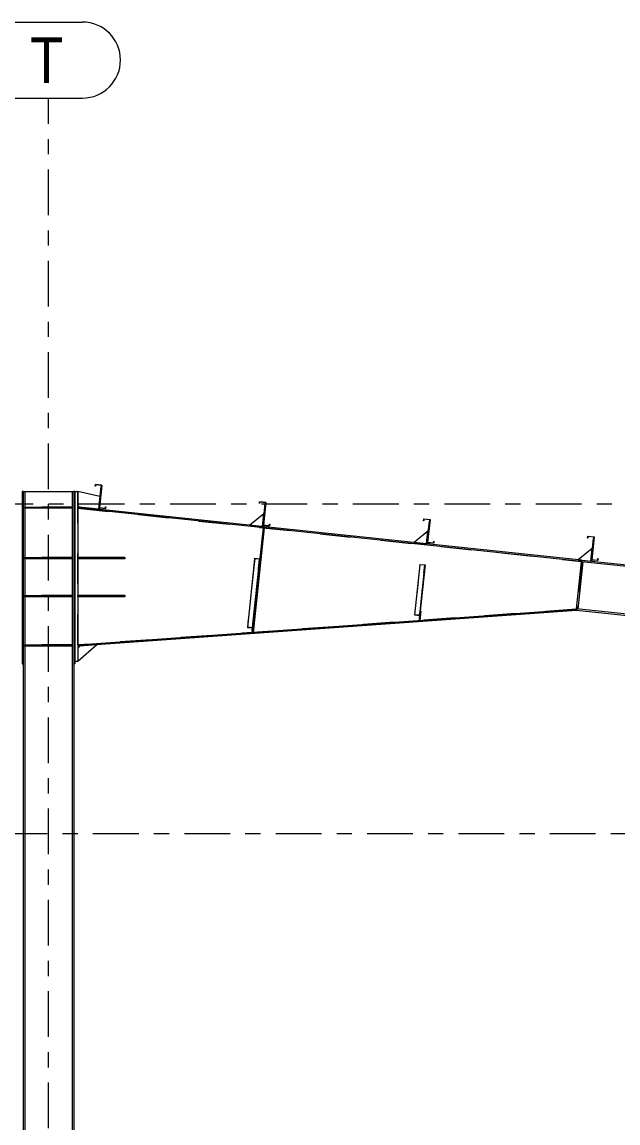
# Model space of a CAD drawing. Header units: millimetres. Extents: x -65 to 757, y -38 to 536.
# Drawn here: x 345.3 to 384.5, y 248.3 to 320.7 of the extents above; entities that cross this region are included whole.
import ezdxf

# ---------------------------------------------------------------- set-up
doc = ezdxf.new("R2010")
doc.units = ezdxf.units.MM
for name, pattern in [('XKITLINE00', [0]), ('XKITLINE02', [4, 2, -2]), ('XKITLINE03', [6, 3, -1, 1, -1])]:
    doc.linetypes.add(name, pattern=pattern)
doc.layers.add('Part', color=2, linetype='Continuous', lineweight=0)
doc.layers.add('S-grid', color=1, linetype='Continuous', lineweight=0)
doc.styles.add('ARIAL', font='ARIAL.TTF')

# ---------------------------------------------------------------- blocks, each defined once
blk = doc.blocks.new('*A262')
at = {"layer": 'Part'}
blk.add_hatch(color=3, dxfattribs=at).paths.add_polyline_path([(360.613, 285.398), (360.617, 285.43), (360.948, 285.395), (360.88, 284.75), (360.864, 284.752), (360.928, 285.365)], flags=17)
blk = doc.blocks.new('*A263')
at = {"layer": 'Part'}
blk.add_hatch(color=3, dxfattribs=at).paths.add_polyline_path([(371.465, 285.001), (371.468, 285.027), (371.799, 284.992), (371.744, 284.471), (371.728, 284.472), (371.78, 284.967)], flags=17)
blk = doc.blocks.new('*A290')
at = {"layer": 'Part'}
blk.add_hatch(color=3, dxfattribs=at).paths.add_polyline_path([(383.129, 285.297), (383.14, 285.406), (383.155, 285.405), (383.142, 285.28), (382.728, 285.324), (382.885, 286.818), (382.501, 286.858), (382.489, 286.749), (382.474, 286.75), (382.487, 286.875), (382.902, 286.831), (382.744, 285.337)], flags=17)
blk = doc.blocks.new('*A291')
at = {"layer": 'Part'}
blk.add_hatch(color=3, dxfattribs=at).paths.add_polyline_path([(383.129, 285.297), (383.14, 285.406), (383.155, 285.405), (383.142, 285.28), (382.728, 285.324), (382.885, 286.818), (382.501, 286.858), (382.489, 286.749), (382.474, 286.75), (382.487, 286.875), (382.902, 286.831), (382.744, 285.337)], flags=17)
blk = doc.blocks.new('*A292')
at = {"layer": 'Part'}
blk.add_hatch(color=3, dxfattribs=at).paths.add_polyline_path([(372.355, 286.433), (372.367, 286.543), (372.382, 286.541), (372.368, 286.417), (371.954, 286.461), (372.112, 287.954), (371.727, 287.994), (371.716, 287.885), (371.701, 287.887), (371.714, 288.011), (372.128, 287.967), (371.971, 286.474)], flags=17)
blk = doc.blocks.new('*A293')
at = {"layer": 'Part'}
blk.add_hatch(color=3, dxfattribs=at).paths.add_polyline_path([(372.355, 286.433), (372.367, 286.543), (372.382, 286.541), (372.368, 286.417), (371.954, 286.461), (372.112, 287.954), (371.727, 287.994), (371.716, 287.885), (371.701, 287.887), (371.714, 288.011), (372.128, 287.967), (371.971, 286.474)], flags=17)
blk = doc.blocks.new('*A294')
at = {"layer": 'Part'}
blk.add_hatch(color=3, dxfattribs=at).paths.add_polyline_path([(361.582, 287.57), (361.593, 287.679), (361.608, 287.677), (361.595, 287.553), (361.181, 287.597), (361.338, 289.09), (360.954, 289.131), (360.942, 289.021), (360.927, 289.023), (360.94, 289.147), (361.355, 289.104), (361.197, 287.61)], flags=17)
blk = doc.blocks.new('*A295')
at = {"layer": 'Part'}
blk.add_hatch(color=3, dxfattribs=at).paths.add_polyline_path([(361.582, 287.57), (361.593, 287.679), (361.608, 287.677), (361.595, 287.553), (361.181, 287.597), (361.338, 289.09), (360.954, 289.131), (360.942, 289.021), (360.927, 289.023), (360.94, 289.147), (361.355, 289.104), (361.197, 287.61)], flags=17)
blk = doc.blocks.new('*A296')
at = {"layer": 'Part'}
blk.add_hatch(color=3, dxfattribs=at).paths.add_polyline_path([(350.808, 288.706), (350.82, 288.815), (350.834, 288.814), (350.821, 288.69), (350.407, 288.733), (350.564, 290.227), (350.18, 290.267), (350.168, 290.158), (350.153, 290.159), (350.167, 290.284), (350.581, 290.24), (350.423, 288.747)], flags=17)
blk = doc.blocks.new('*A297')
at = {"layer": 'Part'}
blk.add_hatch(color=3, dxfattribs=at).paths.add_polyline_path([(350.808, 288.706), (350.82, 288.815), (350.834, 288.814), (350.821, 288.69), (350.407, 288.733), (350.564, 290.227), (350.18, 290.267), (350.168, 290.158), (350.153, 290.159), (350.167, 290.284), (350.581, 290.24), (350.423, 288.747)], flags=17)
blk = doc.blocks.new('*A1048')
at = {"layer": 'S-grid', "color": 1, "linetype": 'XKITLINE03', "lineweight": 0}
blk.add_line((259.068, 289), (435.099, 289), dxfattribs=at)
blk = doc.blocks.new('*A1050')
at = {"layer": 'S-grid', "color": 1, "linetype": 'XKITLINE03', "lineweight": 0}
blk.add_line((-10, 267.333), (561.822, 267.333), dxfattribs=at)
blk = doc.blocks.new('*A1062')
at = {"layer": 'S-grid', "color": 1, "linetype": 'XKITLINE03', "lineweight": 0}
blk.add_line((347.083, 175.975), (347.083, 315.667), dxfattribs=at)
at = {"layer": 'S-grid', "color": 3, "style": 'ARIAL', "width": 0.85}
blk.add_text('T', height=3, dxfattribs=at).set_placement((345.862, 316.667))
blk = doc.blocks.new('*A1063')
at = {"layer": 'S-grid', "color": 1, "linetype": 'XKITLINE00', "lineweight": 0}
for p, q in [((344.862, 320.667), (349.305, 320.667)), ((344.862, 315.667), (349.305, 315.667))]:
    blk.add_line(p, q, dxfattribs=at)
for centre, start, end in [((344.862, 318.167), 90, 270), ((349.305, 318.167), 270, 90)]:
    blk.add_arc(centre, 2.5, start, end, dxfattribs=at)
blk = doc.blocks.new('*A1326')
at = {"layer": 'Part', "color": 7, "linetype": 'XKITLINE02', "lineweight": 0}
for p, q in [((382.071, 285.201), (381.744, 282.101)), ((382.074, 285.226), (382.083, 285.308)), ((454.716, 277.647), (454.367, 274.332)), ((447.011, 275.108), (446.679, 275.143)), ((447.022, 275.216), (446.691, 275.251))]:
    blk.add_line(p, q, dxfattribs=at)
at = {"layer": 'Part', "color": 2, "linetype": 'XKITLINE00', "lineweight": 0}
for p, q in [((382.074, 285.226), (382.071, 285.201)), ((454.705, 277.539), (382.071, 285.201)), ((382.083, 285.308), (454.716, 277.647)), ((381.744, 282.101), (381.733, 281.993)), ((446.679, 275.143), (381.733, 281.993)), ((446.691, 275.251), (381.744, 282.101)), ((454.367, 274.332), (447.011, 275.108)), ((454.378, 274.44), (447.022, 275.216))]:
    blk.add_line(p, q, dxfattribs=at)
blk = doc.blocks.new('*A1373')
at = {"layer": 'Part', "color": 2, "linetype": 'XKITLINE00', "lineweight": 0}
for p, q in [((345.417, 289.817), (348.75, 289.817)), ((345.525, 289.817), (345.525, 240.833)), ((348.642, 289.817), (348.642, 240.833)), ((345.417, 278.484), (345.417, 192.292)), ((348.75, 278.484), (348.75, 192.292))]:
    blk.add_line(p, q, dxfattribs=at)
at = {"layer": 'Part', "color": 7, "linetype": 'XKITLINE02', "lineweight": 0}
for p, q in [((345.417, 278.484), (345.417, 289.817)), ((348.75, 289.817), (348.75, 278.484))]:
    blk.add_line(p, q, dxfattribs=at)
blk = doc.blocks.new('*A1378')
at = {"layer": 'Part', "color": 2, "linetype": 'XKITLINE00', "lineweight": 0}
for p, q in [((345.533, 279.734), (348.633, 279.734)), ((345.533, 279.734), (345.533, 279.65)), ((348.633, 279.65), (345.533, 279.65)), ((348.633, 279.734), (348.633, 279.65))]:
    blk.add_line(p, q, dxfattribs=at)
at = {"layer": 'Part', "color": 7, "linetype": 'XKITLINE02', "lineweight": 0}
for p, q in [((345.658, 279.65), (345.658, 279.734)), ((348.508, 279.65), (348.508, 279.734))]:
    blk.add_line(p, q, dxfattribs=at)
blk = doc.blocks.new('*A1379')
at = {"layer": 'Part', "color": 7, "linetype": 'XKITLINE02', "lineweight": 0}
for p, q in [((348.633, 279.734), (345.533, 279.734)), ((345.533, 279.65), (345.533, 279.734)), ((348.633, 279.65), (345.533, 279.65)), ((345.658, 279.734), (345.658, 279.65)), ((348.508, 279.65), (348.508, 279.734)), ((348.633, 279.734), (348.633, 279.65))]:
    blk.add_line(p, q, dxfattribs=at)
blk = doc.blocks.new('*A1380')
at = {"layer": 'Part', "color": 2, "linetype": 'XKITLINE00', "lineweight": 0}
for p, q in [((345.533, 285.484), (348.633, 285.484)), ((345.533, 285.484), (345.533, 285.401)), ((348.633, 285.401), (345.533, 285.401)), ((348.633, 285.484), (348.633, 285.401))]:
    blk.add_line(p, q, dxfattribs=at)
at = {"layer": 'Part', "color": 7, "linetype": 'XKITLINE02', "lineweight": 0}
for p, q in [((345.658, 285.401), (345.658, 285.484)), ((348.508, 285.401), (348.508, 285.484))]:
    blk.add_line(p, q, dxfattribs=at)
blk = doc.blocks.new('*A1381')
at = {"layer": 'Part', "color": 7, "linetype": 'XKITLINE02', "lineweight": 0}
for p, q in [((348.633, 285.484), (345.533, 285.484)), ((345.533, 285.401), (345.533, 285.484)), ((348.633, 285.401), (345.533, 285.401)), ((345.658, 285.484), (345.658, 285.401)), ((348.508, 285.401), (348.508, 285.484)), ((348.633, 285.484), (348.633, 285.401))]:
    blk.add_line(p, q, dxfattribs=at)
blk = doc.blocks.new('*A1382')
at = {"layer": 'Part', "color": 2, "linetype": 'XKITLINE00', "lineweight": 0}
for p, q in [((345.533, 282.984), (348.633, 282.984)), ((345.533, 282.984), (345.533, 282.901)), ((348.633, 282.901), (345.533, 282.901)), ((348.633, 282.984), (348.633, 282.901))]:
    blk.add_line(p, q, dxfattribs=at)
at = {"layer": 'Part', "color": 7, "linetype": 'XKITLINE02', "lineweight": 0}
for p, q in [((345.658, 282.901), (345.658, 282.984)), ((348.508, 282.901), (348.508, 282.984))]:
    blk.add_line(p, q, dxfattribs=at)
blk = doc.blocks.new('*A1383')
at = {"layer": 'Part', "color": 7, "linetype": 'XKITLINE02', "lineweight": 0}
for p, q in [((348.633, 282.984), (345.533, 282.984)), ((345.533, 282.901), (345.533, 282.984)), ((348.633, 282.901), (345.533, 282.901)), ((345.658, 282.984), (345.658, 282.901)), ((348.508, 282.901), (348.508, 282.984)), ((348.633, 282.984), (348.633, 282.901))]:
    blk.add_line(p, q, dxfattribs=at)
blk = doc.blocks.new('*A1384')
at = {"layer": 'Part', "color": 2, "linetype": 'XKITLINE00', "lineweight": 0}
for p, q in [((352.1, 285.484), (349, 285.484)), ((352.1, 285.401), (349, 285.401)), ((349.167, 285.401), (349.167, 285.484)), ((352.1, 285.484), (352.1, 285.401))]:
    blk.add_line(p, q, dxfattribs=at)
at = {"layer": 'Part', "color": 7, "linetype": 'XKITLINE02', "lineweight": 0}
for p, q in [((349, 285.484), (349, 285.401)), ((349.125, 285.401), (349.125, 285.484))]:
    blk.add_line(p, q, dxfattribs=at)
blk = doc.blocks.new('*A1385')
at = {"layer": 'Part', "color": 2, "linetype": 'XKITLINE00', "lineweight": 0}
for p, q in [((352.1, 282.984), (349, 282.984)), ((352.1, 282.901), (349, 282.901)), ((349.167, 282.901), (349.167, 282.984)), ((352.1, 282.984), (352.1, 282.901))]:
    blk.add_line(p, q, dxfattribs=at)
at = {"layer": 'Part', "color": 7, "linetype": 'XKITLINE02', "lineweight": 0}
for p, q in [((349, 282.984), (349, 282.901)), ((349.125, 282.901), (349.125, 282.984))]:
    blk.add_line(p, q, dxfattribs=at)
blk = doc.blocks.new('*A1386')
at = {"layer": 'Part', "color": 7, "linetype": 'XKITLINE02', "lineweight": 0}
for p, q in [((349, 285.401), (349, 285.484)), ((349, 285.484), (352.1, 285.484)), ((352.1, 285.401), (349, 285.401)), ((349.125, 285.401), (349.125, 285.484)), ((349.167, 285.401), (349.167, 285.484)), ((352.1, 285.401), (352.1, 285.484))]:
    blk.add_line(p, q, dxfattribs=at)
blk = doc.blocks.new('*A1387')
at = {"layer": 'Part', "color": 7, "linetype": 'XKITLINE02', "lineweight": 0}
for p, q in [((349, 282.901), (349, 282.984)), ((349, 282.984), (352.1, 282.984)), ((352.1, 282.901), (349, 282.901)), ((349.125, 282.901), (349.125, 282.984)), ((349.167, 282.901), (349.167, 282.984)), ((352.1, 282.901), (352.1, 282.984))]:
    blk.add_line(p, q, dxfattribs=at)
blk = doc.blocks.new('*A1388')
at = {"layer": 'Part', "color": 2, "linetype": 'XKITLINE00', "lineweight": 0}
for p, q in [((350.247, 279.739), (349, 278.651)), ((349.125, 279.659), (349, 279.525))]:
    blk.add_line(p, q, dxfattribs=at)
at = {"layer": 'Part', "color": 7, "linetype": 'XKITLINE02', "lineweight": 0}
for p, q in [((349, 279.525), (349, 278.651)), ((350.247, 279.739), (349.125, 279.659))]:
    blk.add_line(p, q, dxfattribs=at)
blk = doc.blocks.new('*A1394')
at = {"layer": 'Part', "color": 2, "linetype": 'XKITLINE00', "lineweight": 0}
for p, q in [((360.613, 285.398), (360.137, 280.884)), ((360.948, 285.395), (360.485, 281.001)), ((360.613, 285.398), (360.617, 285.43)), ((360.928, 285.365), (360.613, 285.398)), ((360.617, 285.43), (360.948, 285.395)), ((360.864, 284.752), (360.928, 285.365)), ((360.864, 284.752), (360.435, 280.689)), ((360.864, 284.752), (360.88, 284.75)), ((360.137, 280.884), (360.452, 280.851)), ((360.435, 280.689), (360.452, 280.687))]:
    blk.add_line(p, q, dxfattribs=at)
at = {"layer": 'Part', "color": 7, "linetype": 'XKITLINE02', "lineweight": 0}
for p, q in [((360.47, 280.858), (360.138, 280.892)), ((360.485, 281.001), (360.452, 280.687))]:
    blk.add_line(p, q, dxfattribs=at)
blk = doc.blocks.new('*A1395')
at = {"layer": 'Part', "color": 2, "linetype": 'XKITLINE00', "lineweight": 0}
for p, q in [((371.465, 285.001), (371.117, 281.706)), ((371.728, 284.472), (371.411, 281.472)), ((371.799, 284.992), (371.457, 281.747)), ((371.465, 285.001), (371.468, 285.027)), ((371.78, 284.967), (371.465, 285.001)), ((371.468, 285.027), (371.799, 284.992)), ((371.728, 284.472), (371.78, 284.967)), ((371.728, 284.472), (371.744, 284.471)), ((371.117, 281.706), (371.432, 281.673)), ((371.411, 281.472), (371.428, 281.471))]:
    blk.add_line(p, q, dxfattribs=at)
at = {"layer": 'Part', "color": 7, "linetype": 'XKITLINE02', "lineweight": 0}
for p, q in [((371.45, 281.682), (371.119, 281.717)), ((371.457, 281.747), (371.428, 281.471))]:
    blk.add_line(p, q, dxfattribs=at)
blk = doc.blocks.new('*A1396')
at = {"layer": 'Part', "color": 7, "linetype": 'XKITLINE02', "lineweight": 0}
for p, q in [((360.617, 285.43), (360.137, 280.884)), ((360.928, 285.365), (360.435, 280.689)), ((360.452, 280.687), (360.948, 285.395)), ((360.137, 280.884), (360.452, 280.851)), ((360.138, 280.892), (360.47, 280.858)), ((360.435, 280.689), (360.452, 280.687))]:
    blk.add_line(p, q, dxfattribs=at)
blk = doc.blocks.new('*A1397')
at = {"layer": 'Part', "color": 2, "linetype": 'XKITLINE00', "lineweight": 0}
blk.add_line((361.218, 288.347), (360.302, 287.606), dxfattribs=at)
at = {"layer": 'Part', "color": 7, "linetype": 'XKITLINE02', "lineweight": 0}
for p, q in [((361.13, 287.518), (361.218, 288.347)), ((360.302, 287.606), (361.13, 287.518))]:
    blk.add_line(p, q, dxfattribs=at)
blk = doc.blocks.new('*A1398')
at = {"layer": 'Part', "color": 2, "linetype": 'XKITLINE00', "lineweight": 0}
for p, q in [((361.288, 289.01), (361.13, 287.518)), ((361.329, 289.006), (361.288, 289.01)), ((361.181, 287.597), (361.172, 287.514))]:
    blk.add_line(p, q, dxfattribs=at)
at = {"layer": 'Part', "color": 7, "linetype": 'XKITLINE02', "lineweight": 0}
for p, q in [((361.181, 287.597), (361.329, 289.006)), ((361.172, 287.514), (361.13, 287.518))]:
    blk.add_line(p, q, dxfattribs=at)
blk = doc.blocks.new('*A1399')
at = {"layer": 'Part', "color": 7, "linetype": 'XKITLINE02', "lineweight": 0}
for p, q in [((361.163, 287.431), (360.438, 280.552)), ((360.52, 280.544), (361.246, 287.422)), ((361.246, 287.422), (361.163, 287.431)), ((360.438, 280.552), (360.52, 280.544)), ((360.451, 280.677), (360.533, 280.668))]:
    blk.add_line(p, q, dxfattribs=at)
blk = doc.blocks.new('*A1400')
at = {"layer": 'Part', "color": 2, "linetype": 'XKITLINE00', "lineweight": 0}
for p, q in [((361.246, 287.422), (360.522, 280.558)), ((361.163, 287.431), (360.948, 285.395)), ((360.485, 281.001), (360.438, 280.552))]:
    blk.add_line(p, q, dxfattribs=at)
at = {"layer": 'Part', "color": 7, "linetype": 'XKITLINE02', "lineweight": 0}
for p, q in [((361.246, 287.422), (361.163, 287.431)), ((360.948, 285.395), (360.485, 281.001)), ((360.52, 280.544), (360.438, 280.552)), ((360.451, 280.677), (360.533, 280.668)), ((360.522, 280.558), (360.52, 280.544))]:
    blk.add_line(p, q, dxfattribs=at)
blk = doc.blocks.new('*A1401')
at = {"layer": 'Part', "color": 2, "linetype": 'XKITLINE00', "lineweight": 0}
blk.add_line((382.765, 286.074), (381.849, 285.333), dxfattribs=at)
at = {"layer": 'Part', "color": 7, "linetype": 'XKITLINE02', "lineweight": 0}
for p, q in [((382.678, 285.246), (382.765, 286.074)), ((381.849, 285.333), (382.678, 285.246))]:
    blk.add_line(p, q, dxfattribs=at)
blk = doc.blocks.new('*A1402')
at = {"layer": 'Part', "color": 2, "linetype": 'XKITLINE00', "lineweight": 0}
for p, q in [((382.835, 286.737), (382.678, 285.246)), ((382.876, 286.733), (382.835, 286.737)), ((382.728, 285.324), (382.719, 285.241))]:
    blk.add_line(p, q, dxfattribs=at)
at = {"layer": 'Part', "color": 7, "linetype": 'XKITLINE02', "lineweight": 0}
for p, q in [((382.728, 285.324), (382.876, 286.733)), ((382.719, 285.241), (382.678, 285.246))]:
    blk.add_line(p, q, dxfattribs=at)
blk = doc.blocks.new('*A1403')
at = {"layer": 'Part', "color": 2, "linetype": 'XKITLINE00', "lineweight": 0}
blk.add_line((371.991, 287.211), (371.075, 286.469), dxfattribs=at)
at = {"layer": 'Part', "color": 7, "linetype": 'XKITLINE02', "lineweight": 0}
for p, q in [((371.904, 286.382), (371.991, 287.211)), ((371.075, 286.469), (371.904, 286.382))]:
    blk.add_line(p, q, dxfattribs=at)
blk = doc.blocks.new('*A1404')
at = {"layer": 'Part', "color": 2, "linetype": 'XKITLINE00', "lineweight": 0}
for p, q in [((372.061, 287.874), (371.904, 286.382)), ((372.103, 287.869), (372.061, 287.874)), ((371.954, 286.461), (371.945, 286.378))]:
    blk.add_line(p, q, dxfattribs=at)
at = {"layer": 'Part', "color": 7, "linetype": 'XKITLINE02', "lineweight": 0}
for p, q in [((371.954, 286.461), (372.103, 287.869)), ((371.945, 286.378), (371.904, 286.382))]:
    blk.add_line(p, q, dxfattribs=at)
blk = doc.blocks.new('*A1405')
at = {"layer": 'Part', "color": 7, "linetype": 'XKITLINE02', "lineweight": 0}
for p, q in [((371.479, 281.96), (371.414, 281.338)), ((371.427, 281.462), (371.468, 281.458)), ((371.455, 281.334), (371.521, 281.955)), ((371.521, 281.955), (371.479, 281.96)), ((371.414, 281.338), (371.455, 281.334))]:
    blk.add_line(p, q, dxfattribs=at)
blk = doc.blocks.new('*A1406')
at = {"layer": 'Part', "color": 2, "linetype": 'XKITLINE00', "lineweight": 0}
for p, q in [((371.457, 281.747), (371.414, 281.338)), ((371.521, 281.955), (371.456, 281.341)), ((371.479, 281.96), (371.521, 281.955))]:
    blk.add_line(p, q, dxfattribs=at)
at = {"layer": 'Part', "color": 7, "linetype": 'XKITLINE02', "lineweight": 0}
for p, q in [((371.427, 281.462), (371.468, 281.458)), ((371.457, 281.747), (371.479, 281.96)), ((371.455, 281.334), (371.414, 281.338)), ((371.456, 281.341), (371.455, 281.334))]:
    blk.add_line(p, q, dxfattribs=at)
blk = doc.blocks.new('*A1407')
at = {"layer": 'Part', "color": 7, "linetype": 'XKITLINE02', "lineweight": 0}
for p, q in [((371.468, 285.027), (371.117, 281.706)), ((371.78, 284.967), (371.411, 281.472)), ((371.428, 281.471), (371.799, 284.992)), ((371.117, 281.706), (371.432, 281.673)), ((371.119, 281.717), (371.45, 281.682)), ((371.411, 281.472), (371.428, 281.471))]:
    blk.add_line(p, q, dxfattribs=at)
blk = doc.blocks.new('*A1408')
at = {"layer": 'Part', "color": 2, "linetype": 'XKITLINE00', "lineweight": 0}
for p, q in [((381.744, 282.101), (382.071, 285.201)), ((382.154, 285.192), (381.827, 282.092))]:
    blk.add_line(p, q, dxfattribs=at)
at = {"layer": 'Part', "color": 7, "linetype": 'XKITLINE02', "lineweight": 0}
for p, q in [((382.058, 285.076), (382.141, 285.068)), ((382.071, 285.201), (382.154, 285.192)), ((381.758, 282.225), (381.84, 282.217)), ((381.744, 282.101), (381.827, 282.092))]:
    blk.add_line(p, q, dxfattribs=at)
blk = doc.blocks.new('*A1409')
at = {"layer": 'Part', "color": 7, "linetype": 'XKITLINE02', "lineweight": 0}
for p, q in [((382.071, 285.201), (381.744, 282.101)), ((382.154, 285.192), (381.827, 282.092)), ((382.058, 285.076), (382.141, 285.068)), ((382.071, 285.201), (382.154, 285.192)), ((381.84, 282.217), (381.758, 282.225)), ((381.827, 282.092), (381.744, 282.101))]:
    blk.add_line(p, q, dxfattribs=at)
blk = doc.blocks.new('*A1476')
at = {"layer": 'Part', "color": 2, "linetype": 'XKITLINE00', "lineweight": 0}
for p, q in [((382.474, 286.75), (382.487, 286.875)), ((382.489, 286.749), (382.474, 286.75)), ((382.487, 286.875), (382.902, 286.831)), ((382.501, 286.858), (382.489, 286.749)), ((382.885, 286.818), (382.501, 286.858)), ((382.728, 285.324), (382.885, 286.818)), ((382.902, 286.831), (382.744, 285.337)), ((383.142, 285.28), (382.728, 285.324)), ((382.744, 285.337), (383.129, 285.297)), ((383.129, 285.297), (383.14, 285.406)), ((383.14, 285.406), (383.155, 285.405)), ((383.155, 285.405), (383.142, 285.28))]:
    blk.add_line(p, q, dxfattribs=at)
blk = doc.blocks.new('*A1477')
at = {"layer": 'Part', "color": 2, "linetype": 'XKITLINE00', "lineweight": 0}
for p, q in [((382.474, 286.75), (382.487, 286.875)), ((382.489, 286.749), (382.474, 286.75)), ((382.487, 286.875), (382.902, 286.831)), ((382.501, 286.858), (382.489, 286.749)), ((382.885, 286.818), (382.501, 286.858)), ((382.728, 285.324), (382.885, 286.818)), ((382.902, 286.831), (382.744, 285.337)), ((383.142, 285.28), (382.728, 285.324)), ((382.744, 285.337), (383.129, 285.297)), ((383.129, 285.297), (383.14, 285.406)), ((383.14, 285.406), (383.155, 285.405)), ((383.155, 285.405), (383.142, 285.28))]:
    blk.add_line(p, q, dxfattribs=at)
blk = doc.blocks.new('*A1478')
at = {"layer": 'Part', "color": 2, "linetype": 'XKITLINE00', "lineweight": 0}
for p, q in [((371.701, 287.887), (371.714, 288.011)), ((371.714, 288.011), (372.128, 287.967)), ((371.727, 287.994), (371.716, 287.885)), ((372.112, 287.954), (371.727, 287.994)), ((371.954, 286.461), (372.112, 287.954)), ((372.128, 287.967), (371.971, 286.474)), ((371.716, 287.885), (371.701, 287.887)), ((372.355, 286.433), (372.367, 286.543)), ((372.367, 286.543), (372.382, 286.541)), ((372.382, 286.541), (372.368, 286.417)), ((372.368, 286.417), (371.954, 286.461)), ((371.971, 286.474), (372.355, 286.433))]:
    blk.add_line(p, q, dxfattribs=at)
blk = doc.blocks.new('*A1479')
at = {"layer": 'Part', "color": 2, "linetype": 'XKITLINE00', "lineweight": 0}
for p, q in [((371.701, 287.887), (371.714, 288.011)), ((371.714, 288.011), (372.128, 287.967)), ((371.727, 287.994), (371.716, 287.885)), ((372.112, 287.954), (371.727, 287.994)), ((371.954, 286.461), (372.112, 287.954)), ((372.128, 287.967), (371.971, 286.474)), ((371.716, 287.885), (371.701, 287.887)), ((372.355, 286.433), (372.367, 286.543)), ((372.367, 286.543), (372.382, 286.541)), ((372.382, 286.541), (372.368, 286.417)), ((372.368, 286.417), (371.954, 286.461)), ((371.971, 286.474), (372.355, 286.433))]:
    blk.add_line(p, q, dxfattribs=at)
blk = doc.blocks.new('*A1480')
at = {"layer": 'Part', "color": 2, "linetype": 'XKITLINE00', "lineweight": 0}
for p, q in [((360.927, 289.023), (360.94, 289.147)), ((360.942, 289.021), (360.927, 289.023)), ((360.94, 289.147), (361.355, 289.104)), ((360.954, 289.131), (360.942, 289.021)), ((361.338, 289.09), (360.954, 289.131)), ((361.181, 287.597), (361.338, 289.09)), ((361.355, 289.104), (361.197, 287.61)), ((361.595, 287.553), (361.181, 287.597)), ((361.197, 287.61), (361.582, 287.57)), ((361.582, 287.57), (361.593, 287.679)), ((361.593, 287.679), (361.608, 287.677)), ((361.608, 287.677), (361.595, 287.553))]:
    blk.add_line(p, q, dxfattribs=at)
blk = doc.blocks.new('*A1481')
at = {"layer": 'Part', "color": 2, "linetype": 'XKITLINE00', "lineweight": 0}
for p, q in [((360.927, 289.023), (360.94, 289.147)), ((360.942, 289.021), (360.927, 289.023)), ((360.94, 289.147), (361.355, 289.104)), ((360.954, 289.131), (360.942, 289.021)), ((361.338, 289.09), (360.954, 289.131)), ((361.181, 287.597), (361.338, 289.09)), ((361.355, 289.104), (361.197, 287.61)), ((361.595, 287.553), (361.181, 287.597)), ((361.197, 287.61), (361.582, 287.57)), ((361.582, 287.57), (361.593, 287.679)), ((361.593, 287.679), (361.608, 287.677)), ((361.608, 287.677), (361.595, 287.553))]:
    blk.add_line(p, q, dxfattribs=at)
blk = doc.blocks.new('*A1482')
at = {"layer": 'Part', "color": 2, "linetype": 'XKITLINE00', "lineweight": 0}
for p, q in [((350.153, 290.159), (350.167, 290.284)), ((350.168, 290.158), (350.153, 290.159)), ((350.167, 290.284), (350.581, 290.24)), ((350.18, 290.267), (350.168, 290.158)), ((350.564, 290.227), (350.18, 290.267)), ((350.407, 288.733), (350.564, 290.227)), ((350.581, 290.24), (350.423, 288.747)), ((350.821, 288.69), (350.407, 288.733)), ((350.423, 288.747), (350.808, 288.706)), ((350.808, 288.706), (350.82, 288.815)), ((350.82, 288.815), (350.834, 288.814)), ((350.834, 288.814), (350.821, 288.69))]:
    blk.add_line(p, q, dxfattribs=at)
blk = doc.blocks.new('*A1483')
at = {"layer": 'Part', "color": 2, "linetype": 'XKITLINE00', "lineweight": 0}
for p, q in [((350.153, 290.159), (350.167, 290.284)), ((350.168, 290.158), (350.153, 290.159)), ((350.167, 290.284), (350.581, 290.24)), ((350.18, 290.267), (350.168, 290.158)), ((350.564, 290.227), (350.18, 290.267)), ((350.407, 288.733), (350.564, 290.227)), ((350.581, 290.24), (350.423, 288.747)), ((350.821, 288.69), (350.407, 288.733)), ((350.423, 288.747), (350.808, 288.706)), ((350.808, 288.706), (350.82, 288.815)), ((350.82, 288.815), (350.834, 288.814)), ((350.834, 288.814), (350.821, 288.69))]:
    blk.add_line(p, q, dxfattribs=at)
blk = doc.blocks.new('*A1492')
at = {"layer": 'Part', "color": 2, "linetype": 'XKITLINE00', "lineweight": 0}
for p, q in [((349, 279.733), (381.727, 282.077)), ((381.733, 281.993), (349.006, 279.65)), ((381.727, 282.077), (381.733, 281.993)), ((349, 279.733), (349.006, 279.65))]:
    blk.add_line(p, q, dxfattribs=at)
blk = doc.blocks.new('*A1493')
at = {"layer": 'Part', "color": 2, "linetype": 'XKITLINE00', "lineweight": 0}
for p, q in [((349, 288.714), (349.009, 288.797)), ((382.074, 285.226), (349, 288.714)), ((382.083, 285.308), (349.009, 288.797)), ((382.083, 285.308), (382.074, 285.226))]:
    blk.add_line(p, q, dxfattribs=at)
blk = doc.blocks.new('*A1494')
at = {"layer": 'Part', "color": 7, "linetype": 'XKITLINE02', "lineweight": 0}
for p, q in [((349, 279.733), (349, 288.714)), ((349, 288.714), (382.074, 285.226)), ((382.074, 285.226), (381.742, 282.078)), ((381.727, 282.077), (349, 279.733))]:
    blk.add_line(p, q, dxfattribs=at)
at = {"layer": 'Part', "color": 2, "linetype": 'XKITLINE00', "lineweight": 0}
blk.add_line((381.742, 282.078), (381.727, 282.077), dxfattribs=at)
blk = doc.blocks.new('*A1495')
at = {"layer": 'Part', "color": 2, "linetype": 'XKITLINE00', "lineweight": 0}
for p, q in [((348.817, 289.817), (348.75, 289.817)), ((348.75, 289.817), (348.75, 278.484)), ((348.817, 289.817), (348.817, 278.484)), ((348.75, 278.484), (348.817, 278.484))]:
    blk.add_line(p, q, dxfattribs=at)
blk = doc.blocks.new('*A1496')
at = {"layer": 'Part', "color": 2, "linetype": 'XKITLINE00', "lineweight": 0}
for p, q in [((345.417, 289.817), (345.35, 289.817)), ((345.35, 289.817), (345.35, 278.484)), ((345.417, 289.817), (345.417, 278.484)), ((345.35, 278.484), (345.417, 278.484))]:
    blk.add_line(p, q, dxfattribs=at)
blk = doc.blocks.new('*A1497')
at = {"layer": 'Part', "color": 2, "linetype": 'XKITLINE00', "lineweight": 0}
for p, q in [((348.833, 278.651), (348.833, 289.817)), ((348.833, 289.817), (349, 289.817)), ((349, 289.817), (349, 278.651)), ((349, 278.651), (348.833, 278.651))]:
    blk.add_line(p, q, dxfattribs=at)
blk = doc.blocks.new('*A1499')
at = {"layer": 'Part', "color": 2, "linetype": 'XKITLINE00', "lineweight": 0}
for p, q in [((350.444, 289.483), (349, 289.817)), ((349.124, 288.785), (349, 288.923))]:
    blk.add_line(p, q, dxfattribs=at)
at = {"layer": 'Part', "color": 7, "linetype": 'XKITLINE02', "lineweight": 0}
for p, q in [((349, 288.923), (349, 289.817)), ((350.444, 289.483), (350.357, 288.655)), ((350.357, 288.655), (349.124, 288.785))]:
    blk.add_line(p, q, dxfattribs=at)
blk = doc.blocks.new('*A1500')
at = {"layer": 'Part', "color": 2, "linetype": 'XKITLINE00', "lineweight": 0}
for p, q in [((350.514, 290.146), (350.357, 288.655)), ((350.556, 290.142), (350.514, 290.146)), ((350.407, 288.733), (350.398, 288.65))]:
    blk.add_line(p, q, dxfattribs=at)
at = {"layer": 'Part', "color": 7, "linetype": 'XKITLINE02', "lineweight": 0}
for p, q in [((350.407, 288.733), (350.556, 290.142)), ((350.398, 288.65), (350.357, 288.655))]:
    blk.add_line(p, q, dxfattribs=at)
blk = doc.blocks.new('*A1501')
at = {"layer": 'Part', "color": 2, "linetype": 'XKITLINE00', "lineweight": 0}
for p, q in [((345.533, 288.797), (348.633, 288.797)), ((345.533, 288.797), (345.533, 288.714)), ((348.633, 288.714), (345.533, 288.714)), ((348.633, 288.797), (348.633, 288.714))]:
    blk.add_line(p, q, dxfattribs=at)
at = {"layer": 'Part', "color": 7, "linetype": 'XKITLINE02', "lineweight": 0}
for p, q in [((345.658, 288.714), (345.658, 288.797)), ((348.508, 288.714), (348.508, 288.797))]:
    blk.add_line(p, q, dxfattribs=at)
blk = doc.blocks.new('*A1502')
at = {"layer": 'Part', "color": 7, "linetype": 'XKITLINE02', "lineweight": 0}
for p, q in [((348.633, 288.797), (345.533, 288.797)), ((345.533, 288.714), (345.533, 288.797)), ((348.633, 288.714), (345.533, 288.714)), ((345.658, 288.797), (345.658, 288.714)), ((348.508, 288.714), (348.508, 288.797)), ((348.633, 288.797), (348.633, 288.714))]:
    blk.add_line(p, q, dxfattribs=at)

msp = doc.modelspace()

# ---------------------------------------------------------------- block references
at = {"lineweight": 0}
for name in ['*A1063', '*A1062', '*A1048', '*A296', '*A297', '*A1482', '*A1483', '*A1500', '*A1496', '*A1373', '*A1495', '*A1497', '*A1499', '*A1501', '*A1502', '*A1493', '*A1494', '*A294', '*A295', '*A1480', '*A1481', '*A1398', '*A1397', '*A292', '*A293', '*A1478', '*A1479', '*A1399', '*A1400', '*A1404', '*A1403', '*A290', '*A291', '*A1476', '*A1477', '*A1402', '*A1401', '*A1380', '*A1381', '*A1384', '*A1386', '*A1394', '*A1396', '*A262', '*A1326', '*A1408', '*A1409', '*A1395', '*A1407', '*A263', '*A1382', '*A1383', '*A1385', '*A1387', '*A1492', '*A1405', '*A1406', '*A1378', '*A1379', '*A1388', '*A1050']:
    msp.add_blockref(name, (0, 0), dxfattribs=at)

doc.saveas('drawing.dxf')
